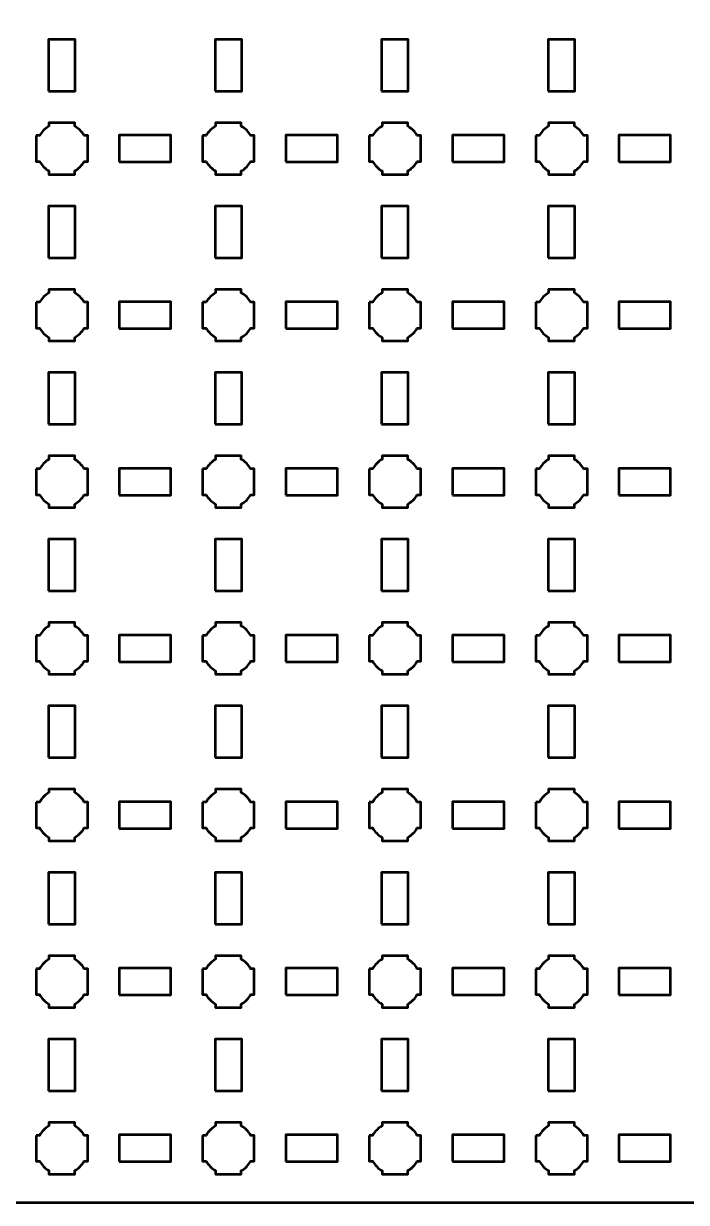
# Model space of a CAD drawing. Header units: centimetres. Extents: x -40.1 to 19.1, y -44.5 to 14.8.
# Drawn here: x -3.96 to 4, y -44.5 to -30.35 of the extents above; entities that cross this region are included whole.
import ezdxf

# ---------------------------------------------------------------- set-up
doc = ezdxf.new("R2010")
doc.units = ezdxf.units.CM
doc.header["$MEASUREMENT"] = 0
doc.layers.add('Layer 1', color=7, linetype='Continuous')

msp = doc.modelspace()

# ---------------------------------------------------------------- linework, layer by layer
at = {"layer": 'Layer 1', "color": 250, "lineweight": 53}
for points in [[(-3.66, -31.16), (-3.34, -31.16), (-3.34, -30.54), (-3.66, -30.54), (-3.66, -31.16)], [(-1.66, -31.16), (-1.34, -31.16), (-1.34, -30.54), (-1.66, -30.54), (-1.66, -31.16)], [(0.34, -31.16), (0.66, -31.16), (0.66, -30.54), (0.34, -30.54), (0.34, -31.16)], [(2.34, -31.16), (2.66, -31.16), (2.66, -30.54), (2.34, -30.54), (2.34, -31.16)], [(-2.81, -32.01), (-2.19, -32.01), (-2.19, -31.69), (-2.81, -31.69), (-2.81, -32.01)], [(-0.81, -32.01), (-0.19, -32.01), (-0.19, -31.69), (-0.81, -31.69), (-0.81, -32.01)], [(1.19, -32.01), (1.81, -32.01), (1.81, -31.69), (1.19, -31.69), (1.19, -32.01)], [(3.19, -32.01), (3.81, -32.01), (3.81, -31.69), (3.19, -31.69), (3.19, -32.01)], [(-3.66, -33.16), (-3.34, -33.16), (-3.34, -32.54), (-3.66, -32.54), (-3.66, -33.16)], [(-1.66, -33.16), (-1.34, -33.16), (-1.34, -32.54), (-1.66, -32.54), (-1.66, -33.16)], [(0.34, -33.16), (0.66, -33.16), (0.66, -32.54), (0.34, -32.54), (0.34, -33.16)], [(2.34, -33.16), (2.66, -33.16), (2.66, -32.54), (2.34, -32.54), (2.34, -33.16)], [(-2.81, -34.01), (-2.19, -34.01), (-2.19, -33.69), (-2.81, -33.69), (-2.81, -34.01)], [(-0.81, -34.01), (-0.19, -34.01), (-0.19, -33.69), (-0.81, -33.69), (-0.81, -34.01)], [(1.19, -34.01), (1.81, -34.01), (1.81, -33.69), (1.19, -33.69), (1.19, -34.01)], [(3.19, -34.01), (3.81, -34.01), (3.81, -33.69), (3.19, -33.69), (3.19, -34.01)], [(-3.66, -35.16), (-3.34, -35.16), (-3.34, -34.54), (-3.66, -34.54), (-3.66, -35.16)], [(-1.66, -35.16), (-1.34, -35.16), (-1.34, -34.54), (-1.66, -34.54), (-1.66, -35.16)], [(0.34, -35.16), (0.66, -35.16), (0.66, -34.54), (0.34, -34.54), (0.34, -35.16)], [(2.34, -35.16), (2.66, -35.16), (2.66, -34.54), (2.34, -34.54), (2.34, -35.16)], [(-2.81, -36.01), (-2.19, -36.01), (-2.19, -35.69), (-2.81, -35.69), (-2.81, -36.01)], [(-0.81, -36.01), (-0.19, -36.01), (-0.19, -35.69), (-0.81, -35.69), (-0.81, -36.01)], [(1.19, -36.01), (1.81, -36.01), (1.81, -35.69), (1.19, -35.69), (1.19, -36.01)], [(3.19, -36.01), (3.81, -36.01), (3.81, -35.69), (3.19, -35.69), (3.19, -36.01)], [(-3.66, -37.16), (-3.34, -37.16), (-3.34, -36.54), (-3.66, -36.54), (-3.66, -37.16)], [(-1.66, -37.16), (-1.34, -37.16), (-1.34, -36.54), (-1.66, -36.54), (-1.66, -37.16)], [(0.34, -37.16), (0.66, -37.16), (0.66, -36.54), (0.34, -36.54), (0.34, -37.16)], [(2.34, -37.16), (2.66, -37.16), (2.66, -36.54), (2.34, -36.54), (2.34, -37.16)], [(-2.81, -38.01), (-2.19, -38.01), (-2.19, -37.69), (-2.81, -37.69), (-2.81, -38.01)], [(-0.81, -38.01), (-0.19, -38.01), (-0.19, -37.69), (-0.81, -37.69), (-0.81, -38.01)], [(1.19, -38.01), (1.81, -38.01), (1.81, -37.69), (1.19, -37.69), (1.19, -38.01)], [(3.19, -38.01), (3.81, -38.01), (3.81, -37.69), (3.19, -37.69), (3.19, -38.01)], [(-3.66, -39.16), (-3.34, -39.16), (-3.34, -38.54), (-3.66, -38.54), (-3.66, -39.16)], [(-1.66, -39.16), (-1.34, -39.16), (-1.34, -38.54), (-1.66, -38.54), (-1.66, -39.16)], [(0.34, -39.16), (0.66, -39.16), (0.66, -38.54), (0.34, -38.54), (0.34, -39.16)], [(2.34, -39.16), (2.66, -39.16), (2.66, -38.54), (2.34, -38.54), (2.34, -39.16)], [(-2.81, -40.01), (-2.19, -40.01), (-2.19, -39.69), (-2.81, -39.69), (-2.81, -40.01)], [(-0.81, -40.01), (-0.19, -40.01), (-0.19, -39.69), (-0.81, -39.69), (-0.81, -40.01)], [(1.19, -40.01), (1.81, -40.01), (1.81, -39.69), (1.19, -39.69), (1.19, -40.01)], [(3.19, -40.01), (3.81, -40.01), (3.81, -39.69), (3.19, -39.69), (3.19, -40.01)], [(-3.66, -41.16), (-3.34, -41.16), (-3.34, -40.54), (-3.66, -40.54), (-3.66, -41.16)], [(-1.66, -41.16), (-1.34, -41.16), (-1.34, -40.54), (-1.66, -40.54), (-1.66, -41.16)], [(0.34, -41.16), (0.66, -41.16), (0.66, -40.54), (0.34, -40.54), (0.34, -41.16)], [(2.34, -41.16), (2.66, -41.16), (2.66, -40.54), (2.34, -40.54), (2.34, -41.16)], [(-2.81, -42.01), (-2.19, -42.01), (-2.19, -41.69), (-2.81, -41.69), (-2.81, -42.01)], [(-0.81, -42.01), (-0.19, -42.01), (-0.19, -41.69), (-0.81, -41.69), (-0.81, -42.01)], [(1.19, -42.01), (1.81, -42.01), (1.81, -41.69), (1.19, -41.69), (1.19, -42.01)], [(3.19, -42.01), (3.81, -42.01), (3.81, -41.69), (3.19, -41.69), (3.19, -42.01)], [(-3.66, -43.16), (-3.34, -43.16), (-3.34, -42.54), (-3.66, -42.54), (-3.66, -43.16)], [(-1.66, -43.16), (-1.34, -43.16), (-1.34, -42.54), (-1.66, -42.54), (-1.66, -43.16)], [(0.34, -43.16), (0.66, -43.16), (0.66, -42.54), (0.34, -42.54), (0.34, -43.16)], [(2.34, -43.16), (2.66, -43.16), (2.66, -42.54), (2.34, -42.54), (2.34, -43.16)], [(-2.81, -44.01), (-2.19, -44.01), (-2.19, -43.69), (-2.81, -43.69), (-2.81, -44.01)], [(-0.81, -44.01), (-0.19, -44.01), (-0.19, -43.69), (-0.81, -43.69), (-0.81, -44.01)], [(1.19, -44.01), (1.81, -44.01), (1.81, -43.69), (1.19, -43.69), (1.19, -44.01)], [(3.19, -44.01), (3.81, -44.01), (3.81, -43.69), (3.19, -43.69), (3.19, -44.01)]]:
    msp.add_lwpolyline(points, close=True, dxfattribs=at)
msp.add_open_spline([(-40.15, -44), (-40.15, -44), (-40.15, 14.3), (-40.15, 14.3), (-40.15, 14.3), (-40.15, 14.57609), (-39.92609, 14.8), (-39.65, 14.8), (-39.65, 14.8), (-39.65, 14.8), (18.65, 14.8), (18.65, 14.8), (18.65, 14.8), (18.92609, 14.8), (19.15, 14.57609), (19.15, 14.3), (19.15, 14.3), (19.15, 14.3), (19.15, -44), (19.15, -44), (19.15, -44), (19.15, -44.27609), (18.92609, -44.5), (18.65, -44.5), (18.65, -44.5), (18.65, -44.5), (-39.65, -44.5), (-39.65, -44.5), (-39.65, -44.5), (-39.92609, -44.5), (-40.15, -44.27609), (-40.15, -44)], degree=3, knots=[0, 0, 0, 0, 0.125, 0.125, 0.125, 0.125, 0.25, 0.25, 0.25, 0.25, 0.375, 0.375, 0.375, 0.375, 0.5, 0.5, 0.5, 0.5, 0.625, 0.625, 0.625, 0.625, 0.75, 0.75, 0.75, 0.75, 0.875, 0.875, 0.875, 0.875, 1, 1, 1, 1], dxfattribs=at)
at = {"layer": 'Layer 1', "lineweight": 53}
for points in [[(-3.81, -31.695), (-3.81, -31.695), (-3.76851, -31.695), (-3.76851, -31.695), (-3.76851, -31.695), (-3.74128, -31.64795), (-3.70205, -31.60872), (-3.655, -31.58149), (-3.655, -31.58149), (-3.655, -31.58149), (-3.655, -31.54), (-3.655, -31.54), (-3.655, -31.54), (-3.655, -31.54), (-3.5, -31.54), (-3.5, -31.54), (-3.5, -31.54), (-3.5, -31.54), (-3.345, -31.54), (-3.345, -31.54), (-3.345, -31.54), (-3.345, -31.54), (-3.345, -31.58149), (-3.345, -31.58149), (-3.345, -31.58149), (-3.29795, -31.60872), (-3.25872, -31.64795), (-3.23149, -31.695), (-3.23149, -31.695), (-3.23149, -31.695), (-3.19, -31.695), (-3.19, -31.695), (-3.19, -31.695), (-3.19, -31.695), (-3.19, -31.85), (-3.19, -31.85), (-3.19, -31.85), (-3.19, -31.85), (-3.19, -32.005), (-3.19, -32.005), (-3.19, -32.005), (-3.19, -32.005), (-3.23149, -32.005), (-3.23149, -32.005), (-3.23149, -32.005), (-3.25872, -32.05205), (-3.29795, -32.09128), (-3.345, -32.11851), (-3.345, -32.11851), (-3.345, -32.11851), (-3.345, -32.16), (-3.345, -32.16), (-3.345, -32.16), (-3.345, -32.16), (-3.5, -32.16), (-3.5, -32.16), (-3.5, -32.16), (-3.5, -32.16), (-3.655, -32.16), (-3.655, -32.16), (-3.655, -32.16), (-3.655, -32.16), (-3.655, -32.11851), (-3.655, -32.11851), (-3.655, -32.11851), (-3.70205, -32.09128), (-3.74128, -32.05205), (-3.76851, -32.005), (-3.76851, -32.005), (-3.76851, -32.005), (-3.81, -32.005), (-3.81, -32.005), (-3.81, -32.005), (-3.81, -32.005), (-3.81, -31.85), (-3.81, -31.85), (-3.81, -31.85), (-3.81, -31.85), (-3.81, -31.695), (-3.81, -31.695)], [(-1.81, -31.695), (-1.81, -31.695), (-1.76851, -31.695), (-1.76851, -31.695), (-1.76851, -31.695), (-1.74128, -31.64795), (-1.70205, -31.60872), (-1.655, -31.58149), (-1.655, -31.58149), (-1.655, -31.58149), (-1.655, -31.54), (-1.655, -31.54), (-1.655, -31.54), (-1.655, -31.54), (-1.5, -31.54), (-1.5, -31.54), (-1.5, -31.54), (-1.5, -31.54), (-1.345, -31.54), (-1.345, -31.54), (-1.345, -31.54), (-1.345, -31.54), (-1.345, -31.58149), (-1.345, -31.58149), (-1.345, -31.58149), (-1.29795, -31.60872), (-1.25872, -31.64795), (-1.23149, -31.695), (-1.23149, -31.695), (-1.23149, -31.695), (-1.19, -31.695), (-1.19, -31.695), (-1.19, -31.695), (-1.19, -31.695), (-1.19, -31.85), (-1.19, -31.85), (-1.19, -31.85), (-1.19, -31.85), (-1.19, -32.005), (-1.19, -32.005), (-1.19, -32.005), (-1.19, -32.005), (-1.23149, -32.005), (-1.23149, -32.005), (-1.23149, -32.005), (-1.25872, -32.05205), (-1.29795, -32.09128), (-1.345, -32.11851), (-1.345, -32.11851), (-1.345, -32.11851), (-1.345, -32.16), (-1.345, -32.16), (-1.345, -32.16), (-1.345, -32.16), (-1.5, -32.16), (-1.5, -32.16), (-1.5, -32.16), (-1.5, -32.16), (-1.655, -32.16), (-1.655, -32.16), (-1.655, -32.16), (-1.655, -32.16), (-1.655, -32.11851), (-1.655, -32.11851), (-1.655, -32.11851), (-1.70205, -32.09128), (-1.74128, -32.05205), (-1.76851, -32.005), (-1.76851, -32.005), (-1.76851, -32.005), (-1.81, -32.005), (-1.81, -32.005), (-1.81, -32.005), (-1.81, -32.005), (-1.81, -31.85), (-1.81, -31.85), (-1.81, -31.85), (-1.81, -31.85), (-1.81, -31.695), (-1.81, -31.695)], [(0.19, -31.695), (0.19, -31.695), (0.23149, -31.695), (0.23149, -31.695), (0.23149, -31.695), (0.25872, -31.64795), (0.29795, -31.60872), (0.345, -31.58149), (0.345, -31.58149), (0.345, -31.58149), (0.345, -31.54), (0.345, -31.54), (0.345, -31.54), (0.345, -31.54), (0.5, -31.54), (0.5, -31.54), (0.5, -31.54), (0.5, -31.54), (0.655, -31.54), (0.655, -31.54), (0.655, -31.54), (0.655, -31.54), (0.655, -31.58149), (0.655, -31.58149), (0.655, -31.58149), (0.70205, -31.60872), (0.74128, -31.64795), (0.76851, -31.695), (0.76851, -31.695), (0.76851, -31.695), (0.81, -31.695), (0.81, -31.695), (0.81, -31.695), (0.81, -31.695), (0.81, -31.85), (0.81, -31.85), (0.81, -31.85), (0.81, -31.85), (0.81, -32.005), (0.81, -32.005), (0.81, -32.005), (0.81, -32.005), (0.76851, -32.005), (0.76851, -32.005), (0.76851, -32.005), (0.74128, -32.05205), (0.70205, -32.09128), (0.655, -32.11851), (0.655, -32.11851), (0.655, -32.11851), (0.655, -32.16), (0.655, -32.16), (0.655, -32.16), (0.655, -32.16), (0.5, -32.16), (0.5, -32.16), (0.5, -32.16), (0.5, -32.16), (0.345, -32.16), (0.345, -32.16), (0.345, -32.16), (0.345, -32.16), (0.345, -32.11851), (0.345, -32.11851), (0.345, -32.11851), (0.29795, -32.09128), (0.25872, -32.05205), (0.23149, -32.005), (0.23149, -32.005), (0.23149, -32.005), (0.19, -32.005), (0.19, -32.005), (0.19, -32.005), (0.19, -32.005), (0.19, -31.85), (0.19, -31.85), (0.19, -31.85), (0.19, -31.85), (0.19, -31.695), (0.19, -31.695)], [(2.19, -31.695), (2.19, -31.695), (2.23149, -31.695), (2.23149, -31.695), (2.23149, -31.695), (2.25872, -31.64795), (2.29795, -31.60872), (2.345, -31.58149), (2.345, -31.58149), (2.345, -31.58149), (2.345, -31.54), (2.345, -31.54), (2.345, -31.54), (2.345, -31.54), (2.5, -31.54), (2.5, -31.54), (2.5, -31.54), (2.5, -31.54), (2.655, -31.54), (2.655, -31.54), (2.655, -31.54), (2.655, -31.54), (2.655, -31.58149), (2.655, -31.58149), (2.655, -31.58149), (2.70205, -31.60872), (2.74128, -31.64795), (2.76851, -31.695), (2.76851, -31.695), (2.76851, -31.695), (2.81, -31.695), (2.81, -31.695), (2.81, -31.695), (2.81, -31.695), (2.81, -31.85), (2.81, -31.85), (2.81, -31.85), (2.81, -31.85), (2.81, -32.005), (2.81, -32.005), (2.81, -32.005), (2.81, -32.005), (2.76851, -32.005), (2.76851, -32.005), (2.76851, -32.005), (2.74128, -32.05205), (2.70205, -32.09128), (2.655, -32.11851), (2.655, -32.11851), (2.655, -32.11851), (2.655, -32.16), (2.655, -32.16), (2.655, -32.16), (2.655, -32.16), (2.5, -32.16), (2.5, -32.16), (2.5, -32.16), (2.5, -32.16), (2.345, -32.16), (2.345, -32.16), (2.345, -32.16), (2.345, -32.16), (2.345, -32.11851), (2.345, -32.11851), (2.345, -32.11851), (2.29795, -32.09128), (2.25872, -32.05205), (2.23149, -32.005), (2.23149, -32.005), (2.23149, -32.005), (2.19, -32.005), (2.19, -32.005), (2.19, -32.005), (2.19, -32.005), (2.19, -31.85), (2.19, -31.85), (2.19, -31.85), (2.19, -31.85), (2.19, -31.695), (2.19, -31.695)], [(-3.81, -33.695), (-3.81, -33.695), (-3.76851, -33.695), (-3.76851, -33.695), (-3.76851, -33.695), (-3.74128, -33.64795), (-3.70205, -33.60872), (-3.655, -33.58149), (-3.655, -33.58149), (-3.655, -33.58149), (-3.655, -33.54), (-3.655, -33.54), (-3.655, -33.54), (-3.655, -33.54), (-3.5, -33.54), (-3.5, -33.54), (-3.5, -33.54), (-3.5, -33.54), (-3.345, -33.54), (-3.345, -33.54), (-3.345, -33.54), (-3.345, -33.54), (-3.345, -33.58149), (-3.345, -33.58149), (-3.345, -33.58149), (-3.29795, -33.60872), (-3.25872, -33.64795), (-3.23149, -33.695), (-3.23149, -33.695), (-3.23149, -33.695), (-3.19, -33.695), (-3.19, -33.695), (-3.19, -33.695), (-3.19, -33.695), (-3.19, -33.85), (-3.19, -33.85), (-3.19, -33.85), (-3.19, -33.85), (-3.19, -34.005), (-3.19, -34.005), (-3.19, -34.005), (-3.19, -34.005), (-3.23149, -34.005), (-3.23149, -34.005), (-3.23149, -34.005), (-3.25872, -34.05205), (-3.29795, -34.09128), (-3.345, -34.11851), (-3.345, -34.11851), (-3.345, -34.11851), (-3.345, -34.16), (-3.345, -34.16), (-3.345, -34.16), (-3.345, -34.16), (-3.5, -34.16), (-3.5, -34.16), (-3.5, -34.16), (-3.5, -34.16), (-3.655, -34.16), (-3.655, -34.16), (-3.655, -34.16), (-3.655, -34.16), (-3.655, -34.11851), (-3.655, -34.11851), (-3.655, -34.11851), (-3.70205, -34.09128), (-3.74128, -34.05205), (-3.76851, -34.005), (-3.76851, -34.005), (-3.76851, -34.005), (-3.81, -34.005), (-3.81, -34.005), (-3.81, -34.005), (-3.81, -34.005), (-3.81, -33.85), (-3.81, -33.85), (-3.81, -33.85), (-3.81, -33.85), (-3.81, -33.695), (-3.81, -33.695)], [(-1.81, -33.695), (-1.81, -33.695), (-1.76851, -33.695), (-1.76851, -33.695), (-1.76851, -33.695), (-1.74128, -33.64795), (-1.70205, -33.60872), (-1.655, -33.58149), (-1.655, -33.58149), (-1.655, -33.58149), (-1.655, -33.54), (-1.655, -33.54), (-1.655, -33.54), (-1.655, -33.54), (-1.5, -33.54), (-1.5, -33.54), (-1.5, -33.54), (-1.5, -33.54), (-1.345, -33.54), (-1.345, -33.54), (-1.345, -33.54), (-1.345, -33.54), (-1.345, -33.58149), (-1.345, -33.58149), (-1.345, -33.58149), (-1.29795, -33.60872), (-1.25872, -33.64795), (-1.23149, -33.695), (-1.23149, -33.695), (-1.23149, -33.695), (-1.19, -33.695), (-1.19, -33.695), (-1.19, -33.695), (-1.19, -33.695), (-1.19, -33.85), (-1.19, -33.85), (-1.19, -33.85), (-1.19, -33.85), (-1.19, -34.005), (-1.19, -34.005), (-1.19, -34.005), (-1.19, -34.005), (-1.23149, -34.005), (-1.23149, -34.005), (-1.23149, -34.005), (-1.25872, -34.05205), (-1.29795, -34.09128), (-1.345, -34.11851), (-1.345, -34.11851), (-1.345, -34.11851), (-1.345, -34.16), (-1.345, -34.16), (-1.345, -34.16), (-1.345, -34.16), (-1.5, -34.16), (-1.5, -34.16), (-1.5, -34.16), (-1.5, -34.16), (-1.655, -34.16), (-1.655, -34.16), (-1.655, -34.16), (-1.655, -34.16), (-1.655, -34.11851), (-1.655, -34.11851), (-1.655, -34.11851), (-1.70205, -34.09128), (-1.74128, -34.05205), (-1.76851, -34.005), (-1.76851, -34.005), (-1.76851, -34.005), (-1.81, -34.005), (-1.81, -34.005), (-1.81, -34.005), (-1.81, -34.005), (-1.81, -33.85), (-1.81, -33.85), (-1.81, -33.85), (-1.81, -33.85), (-1.81, -33.695), (-1.81, -33.695)], [(0.19, -33.695), (0.19, -33.695), (0.23149, -33.695), (0.23149, -33.695), (0.23149, -33.695), (0.25872, -33.64795), (0.29795, -33.60872), (0.345, -33.58149), (0.345, -33.58149), (0.345, -33.58149), (0.345, -33.54), (0.345, -33.54), (0.345, -33.54), (0.345, -33.54), (0.5, -33.54), (0.5, -33.54), (0.5, -33.54), (0.5, -33.54), (0.655, -33.54), (0.655, -33.54), (0.655, -33.54), (0.655, -33.54), (0.655, -33.58149), (0.655, -33.58149), (0.655, -33.58149), (0.70205, -33.60872), (0.74128, -33.64795), (0.76851, -33.695), (0.76851, -33.695), (0.76851, -33.695), (0.81, -33.695), (0.81, -33.695), (0.81, -33.695), (0.81, -33.695), (0.81, -33.85), (0.81, -33.85), (0.81, -33.85), (0.81, -33.85), (0.81, -34.005), (0.81, -34.005), (0.81, -34.005), (0.81, -34.005), (0.76851, -34.005), (0.76851, -34.005), (0.76851, -34.005), (0.74128, -34.05205), (0.70205, -34.09128), (0.655, -34.11851), (0.655, -34.11851), (0.655, -34.11851), (0.655, -34.16), (0.655, -34.16), (0.655, -34.16), (0.655, -34.16), (0.5, -34.16), (0.5, -34.16), (0.5, -34.16), (0.5, -34.16), (0.345, -34.16), (0.345, -34.16), (0.345, -34.16), (0.345, -34.16), (0.345, -34.11851), (0.345, -34.11851), (0.345, -34.11851), (0.29795, -34.09128), (0.25872, -34.05205), (0.23149, -34.005), (0.23149, -34.005), (0.23149, -34.005), (0.19, -34.005), (0.19, -34.005), (0.19, -34.005), (0.19, -34.005), (0.19, -33.85), (0.19, -33.85), (0.19, -33.85), (0.19, -33.85), (0.19, -33.695), (0.19, -33.695)], [(2.19, -33.695), (2.19, -33.695), (2.23149, -33.695), (2.23149, -33.695), (2.23149, -33.695), (2.25872, -33.64795), (2.29795, -33.60872), (2.345, -33.58149), (2.345, -33.58149), (2.345, -33.58149), (2.345, -33.54), (2.345, -33.54), (2.345, -33.54), (2.345, -33.54), (2.5, -33.54), (2.5, -33.54), (2.5, -33.54), (2.5, -33.54), (2.655, -33.54), (2.655, -33.54), (2.655, -33.54), (2.655, -33.54), (2.655, -33.58149), (2.655, -33.58149), (2.655, -33.58149), (2.70205, -33.60872), (2.74128, -33.64795), (2.76851, -33.695), (2.76851, -33.695), (2.76851, -33.695), (2.81, -33.695), (2.81, -33.695), (2.81, -33.695), (2.81, -33.695), (2.81, -33.85), (2.81, -33.85), (2.81, -33.85), (2.81, -33.85), (2.81, -34.005), (2.81, -34.005), (2.81, -34.005), (2.81, -34.005), (2.76851, -34.005), (2.76851, -34.005), (2.76851, -34.005), (2.74128, -34.05205), (2.70205, -34.09128), (2.655, -34.11851), (2.655, -34.11851), (2.655, -34.11851), (2.655, -34.16), (2.655, -34.16), (2.655, -34.16), (2.655, -34.16), (2.5, -34.16), (2.5, -34.16), (2.5, -34.16), (2.5, -34.16), (2.345, -34.16), (2.345, -34.16), (2.345, -34.16), (2.345, -34.16), (2.345, -34.11851), (2.345, -34.11851), (2.345, -34.11851), (2.29795, -34.09128), (2.25872, -34.05205), (2.23149, -34.005), (2.23149, -34.005), (2.23149, -34.005), (2.19, -34.005), (2.19, -34.005), (2.19, -34.005), (2.19, -34.005), (2.19, -33.85), (2.19, -33.85), (2.19, -33.85), (2.19, -33.85), (2.19, -33.695), (2.19, -33.695)], [(-3.81, -35.695), (-3.81, -35.695), (-3.76851, -35.695), (-3.76851, -35.695), (-3.76851, -35.695), (-3.74128, -35.64795), (-3.70205, -35.60872), (-3.655, -35.58149), (-3.655, -35.58149), (-3.655, -35.58149), (-3.655, -35.54), (-3.655, -35.54), (-3.655, -35.54), (-3.655, -35.54), (-3.5, -35.54), (-3.5, -35.54), (-3.5, -35.54), (-3.5, -35.54), (-3.345, -35.54), (-3.345, -35.54), (-3.345, -35.54), (-3.345, -35.54), (-3.345, -35.58149), (-3.345, -35.58149), (-3.345, -35.58149), (-3.29795, -35.60872), (-3.25872, -35.64795), (-3.23149, -35.695), (-3.23149, -35.695), (-3.23149, -35.695), (-3.19, -35.695), (-3.19, -35.695), (-3.19, -35.695), (-3.19, -35.695), (-3.19, -35.85), (-3.19, -35.85), (-3.19, -35.85), (-3.19, -35.85), (-3.19, -36.005), (-3.19, -36.005), (-3.19, -36.005), (-3.19, -36.005), (-3.23149, -36.005), (-3.23149, -36.005), (-3.23149, -36.005), (-3.25872, -36.05205), (-3.29795, -36.09128), (-3.345, -36.11851), (-3.345, -36.11851), (-3.345, -36.11851), (-3.345, -36.16), (-3.345, -36.16), (-3.345, -36.16), (-3.345, -36.16), (-3.5, -36.16), (-3.5, -36.16), (-3.5, -36.16), (-3.5, -36.16), (-3.655, -36.16), (-3.655, -36.16), (-3.655, -36.16), (-3.655, -36.16), (-3.655, -36.11851), (-3.655, -36.11851), (-3.655, -36.11851), (-3.70205, -36.09128), (-3.74128, -36.05205), (-3.76851, -36.005), (-3.76851, -36.005), (-3.76851, -36.005), (-3.81, -36.005), (-3.81, -36.005), (-3.81, -36.005), (-3.81, -36.005), (-3.81, -35.85), (-3.81, -35.85), (-3.81, -35.85), (-3.81, -35.85), (-3.81, -35.695), (-3.81, -35.695)], [(-1.81, -35.695), (-1.81, -35.695), (-1.76851, -35.695), (-1.76851, -35.695), (-1.76851, -35.695), (-1.74128, -35.64795), (-1.70205, -35.60872), (-1.655, -35.58149), (-1.655, -35.58149), (-1.655, -35.58149), (-1.655, -35.54), (-1.655, -35.54), (-1.655, -35.54), (-1.655, -35.54), (-1.5, -35.54), (-1.5, -35.54), (-1.5, -35.54), (-1.5, -35.54), (-1.345, -35.54), (-1.345, -35.54), (-1.345, -35.54), (-1.345, -35.54), (-1.345, -35.58149), (-1.345, -35.58149), (-1.345, -35.58149), (-1.29795, -35.60872), (-1.25872, -35.64795), (-1.23149, -35.695), (-1.23149, -35.695), (-1.23149, -35.695), (-1.19, -35.695), (-1.19, -35.695), (-1.19, -35.695), (-1.19, -35.695), (-1.19, -35.85), (-1.19, -35.85), (-1.19, -35.85), (-1.19, -35.85), (-1.19, -36.005), (-1.19, -36.005), (-1.19, -36.005), (-1.19, -36.005), (-1.23149, -36.005), (-1.23149, -36.005), (-1.23149, -36.005), (-1.25872, -36.05205), (-1.29795, -36.09128), (-1.345, -36.11851), (-1.345, -36.11851), (-1.345, -36.11851), (-1.345, -36.16), (-1.345, -36.16), (-1.345, -36.16), (-1.345, -36.16), (-1.5, -36.16), (-1.5, -36.16), (-1.5, -36.16), (-1.5, -36.16), (-1.655, -36.16), (-1.655, -36.16), (-1.655, -36.16), (-1.655, -36.16), (-1.655, -36.11851), (-1.655, -36.11851), (-1.655, -36.11851), (-1.70205, -36.09128), (-1.74128, -36.05205), (-1.76851, -36.005), (-1.76851, -36.005), (-1.76851, -36.005), (-1.81, -36.005), (-1.81, -36.005), (-1.81, -36.005), (-1.81, -36.005), (-1.81, -35.85), (-1.81, -35.85), (-1.81, -35.85), (-1.81, -35.85), (-1.81, -35.695), (-1.81, -35.695)], [(0.19, -35.695), (0.19, -35.695), (0.23149, -35.695), (0.23149, -35.695), (0.23149, -35.695), (0.25872, -35.64795), (0.29795, -35.60872), (0.345, -35.58149), (0.345, -35.58149), (0.345, -35.58149), (0.345, -35.54), (0.345, -35.54), (0.345, -35.54), (0.345, -35.54), (0.5, -35.54), (0.5, -35.54), (0.5, -35.54), (0.5, -35.54), (0.655, -35.54), (0.655, -35.54), (0.655, -35.54), (0.655, -35.54), (0.655, -35.58149), (0.655, -35.58149), (0.655, -35.58149), (0.70205, -35.60872), (0.74128, -35.64795), (0.76851, -35.695), (0.76851, -35.695), (0.76851, -35.695), (0.81, -35.695), (0.81, -35.695), (0.81, -35.695), (0.81, -35.695), (0.81, -35.85), (0.81, -35.85), (0.81, -35.85), (0.81, -35.85), (0.81, -36.005), (0.81, -36.005), (0.81, -36.005), (0.81, -36.005), (0.76851, -36.005), (0.76851, -36.005), (0.76851, -36.005), (0.74128, -36.05205), (0.70205, -36.09128), (0.655, -36.11851), (0.655, -36.11851), (0.655, -36.11851), (0.655, -36.16), (0.655, -36.16), (0.655, -36.16), (0.655, -36.16), (0.5, -36.16), (0.5, -36.16), (0.5, -36.16), (0.5, -36.16), (0.345, -36.16), (0.345, -36.16), (0.345, -36.16), (0.345, -36.16), (0.345, -36.11851), (0.345, -36.11851), (0.345, -36.11851), (0.29795, -36.09128), (0.25872, -36.05205), (0.23149, -36.005), (0.23149, -36.005), (0.23149, -36.005), (0.19, -36.005), (0.19, -36.005), (0.19, -36.005), (0.19, -36.005), (0.19, -35.85), (0.19, -35.85), (0.19, -35.85), (0.19, -35.85), (0.19, -35.695), (0.19, -35.695)], [(2.19, -35.695), (2.19, -35.695), (2.23149, -35.695), (2.23149, -35.695), (2.23149, -35.695), (2.25872, -35.64795), (2.29795, -35.60872), (2.345, -35.58149), (2.345, -35.58149), (2.345, -35.58149), (2.345, -35.54), (2.345, -35.54), (2.345, -35.54), (2.345, -35.54), (2.5, -35.54), (2.5, -35.54), (2.5, -35.54), (2.5, -35.54), (2.655, -35.54), (2.655, -35.54), (2.655, -35.54), (2.655, -35.54), (2.655, -35.58149), (2.655, -35.58149), (2.655, -35.58149), (2.70205, -35.60872), (2.74128, -35.64795), (2.76851, -35.695), (2.76851, -35.695), (2.76851, -35.695), (2.81, -35.695), (2.81, -35.695), (2.81, -35.695), (2.81, -35.695), (2.81, -35.85), (2.81, -35.85), (2.81, -35.85), (2.81, -35.85), (2.81, -36.005), (2.81, -36.005), (2.81, -36.005), (2.81, -36.005), (2.76851, -36.005), (2.76851, -36.005), (2.76851, -36.005), (2.74128, -36.05205), (2.70205, -36.09128), (2.655, -36.11851), (2.655, -36.11851), (2.655, -36.11851), (2.655, -36.16), (2.655, -36.16), (2.655, -36.16), (2.655, -36.16), (2.5, -36.16), (2.5, -36.16), (2.5, -36.16), (2.5, -36.16), (2.345, -36.16), (2.345, -36.16), (2.345, -36.16), (2.345, -36.16), (2.345, -36.11851), (2.345, -36.11851), (2.345, -36.11851), (2.29795, -36.09128), (2.25872, -36.05205), (2.23149, -36.005), (2.23149, -36.005), (2.23149, -36.005), (2.19, -36.005), (2.19, -36.005), (2.19, -36.005), (2.19, -36.005), (2.19, -35.85), (2.19, -35.85), (2.19, -35.85), (2.19, -35.85), (2.19, -35.695), (2.19, -35.695)], [(-3.81, -37.695), (-3.81, -37.695), (-3.76851, -37.695), (-3.76851, -37.695), (-3.76851, -37.695), (-3.74128, -37.64795), (-3.70205, -37.60872), (-3.655, -37.58149), (-3.655, -37.58149), (-3.655, -37.58149), (-3.655, -37.54), (-3.655, -37.54), (-3.655, -37.54), (-3.655, -37.54), (-3.5, -37.54), (-3.5, -37.54), (-3.5, -37.54), (-3.5, -37.54), (-3.345, -37.54), (-3.345, -37.54), (-3.345, -37.54), (-3.345, -37.54), (-3.345, -37.58149), (-3.345, -37.58149), (-3.345, -37.58149), (-3.29795, -37.60872), (-3.25872, -37.64795), (-3.23149, -37.695), (-3.23149, -37.695), (-3.23149, -37.695), (-3.19, -37.695), (-3.19, -37.695), (-3.19, -37.695), (-3.19, -37.695), (-3.19, -37.85), (-3.19, -37.85), (-3.19, -37.85), (-3.19, -37.85), (-3.19, -38.005), (-3.19, -38.005), (-3.19, -38.005), (-3.19, -38.005), (-3.23149, -38.005), (-3.23149, -38.005), (-3.23149, -38.005), (-3.25872, -38.05205), (-3.29795, -38.09128), (-3.345, -38.11851), (-3.345, -38.11851), (-3.345, -38.11851), (-3.345, -38.16), (-3.345, -38.16), (-3.345, -38.16), (-3.345, -38.16), (-3.5, -38.16), (-3.5, -38.16), (-3.5, -38.16), (-3.5, -38.16), (-3.655, -38.16), (-3.655, -38.16), (-3.655, -38.16), (-3.655, -38.16), (-3.655, -38.11851), (-3.655, -38.11851), (-3.655, -38.11851), (-3.70205, -38.09128), (-3.74128, -38.05205), (-3.76851, -38.005), (-3.76851, -38.005), (-3.76851, -38.005), (-3.81, -38.005), (-3.81, -38.005), (-3.81, -38.005), (-3.81, -38.005), (-3.81, -37.85), (-3.81, -37.85), (-3.81, -37.85), (-3.81, -37.85), (-3.81, -37.695), (-3.81, -37.695)], [(-1.81, -37.695), (-1.81, -37.695), (-1.76851, -37.695), (-1.76851, -37.695), (-1.76851, -37.695), (-1.74128, -37.64795), (-1.70205, -37.60872), (-1.655, -37.58149), (-1.655, -37.58149), (-1.655, -37.58149), (-1.655, -37.54), (-1.655, -37.54), (-1.655, -37.54), (-1.655, -37.54), (-1.5, -37.54), (-1.5, -37.54), (-1.5, -37.54), (-1.5, -37.54), (-1.345, -37.54), (-1.345, -37.54), (-1.345, -37.54), (-1.345, -37.54), (-1.345, -37.58149), (-1.345, -37.58149), (-1.345, -37.58149), (-1.29795, -37.60872), (-1.25872, -37.64795), (-1.23149, -37.695), (-1.23149, -37.695), (-1.23149, -37.695), (-1.19, -37.695), (-1.19, -37.695), (-1.19, -37.695), (-1.19, -37.695), (-1.19, -37.85), (-1.19, -37.85), (-1.19, -37.85), (-1.19, -37.85), (-1.19, -38.005), (-1.19, -38.005), (-1.19, -38.005), (-1.19, -38.005), (-1.23149, -38.005), (-1.23149, -38.005), (-1.23149, -38.005), (-1.25872, -38.05205), (-1.29795, -38.09128), (-1.345, -38.11851), (-1.345, -38.11851), (-1.345, -38.11851), (-1.345, -38.16), (-1.345, -38.16), (-1.345, -38.16), (-1.345, -38.16), (-1.5, -38.16), (-1.5, -38.16), (-1.5, -38.16), (-1.5, -38.16), (-1.655, -38.16), (-1.655, -38.16), (-1.655, -38.16), (-1.655, -38.16), (-1.655, -38.11851), (-1.655, -38.11851), (-1.655, -38.11851), (-1.70205, -38.09128), (-1.74128, -38.05205), (-1.76851, -38.005), (-1.76851, -38.005), (-1.76851, -38.005), (-1.81, -38.005), (-1.81, -38.005), (-1.81, -38.005), (-1.81, -38.005), (-1.81, -37.85), (-1.81, -37.85), (-1.81, -37.85), (-1.81, -37.85), (-1.81, -37.695), (-1.81, -37.695)], [(0.19, -37.695), (0.19, -37.695), (0.23149, -37.695), (0.23149, -37.695), (0.23149, -37.695), (0.25872, -37.64795), (0.29795, -37.60872), (0.345, -37.58149), (0.345, -37.58149), (0.345, -37.58149), (0.345, -37.54), (0.345, -37.54), (0.345, -37.54), (0.345, -37.54), (0.5, -37.54), (0.5, -37.54), (0.5, -37.54), (0.5, -37.54), (0.655, -37.54), (0.655, -37.54), (0.655, -37.54), (0.655, -37.54), (0.655, -37.58149), (0.655, -37.58149), (0.655, -37.58149), (0.70205, -37.60872), (0.74128, -37.64795), (0.76851, -37.695), (0.76851, -37.695), (0.76851, -37.695), (0.81, -37.695), (0.81, -37.695), (0.81, -37.695), (0.81, -37.695), (0.81, -37.85), (0.81, -37.85), (0.81, -37.85), (0.81, -37.85), (0.81, -38.005), (0.81, -38.005), (0.81, -38.005), (0.81, -38.005), (0.76851, -38.005), (0.76851, -38.005), (0.76851, -38.005), (0.74128, -38.05205), (0.70205, -38.09128), (0.655, -38.11851), (0.655, -38.11851), (0.655, -38.11851), (0.655, -38.16), (0.655, -38.16), (0.655, -38.16), (0.655, -38.16), (0.5, -38.16), (0.5, -38.16), (0.5, -38.16), (0.5, -38.16), (0.345, -38.16), (0.345, -38.16), (0.345, -38.16), (0.345, -38.16), (0.345, -38.11851), (0.345, -38.11851), (0.345, -38.11851), (0.29795, -38.09128), (0.25872, -38.05205), (0.23149, -38.005), (0.23149, -38.005), (0.23149, -38.005), (0.19, -38.005), (0.19, -38.005), (0.19, -38.005), (0.19, -38.005), (0.19, -37.85), (0.19, -37.85), (0.19, -37.85), (0.19, -37.85), (0.19, -37.695), (0.19, -37.695)], [(2.19, -37.695), (2.19, -37.695), (2.23149, -37.695), (2.23149, -37.695), (2.23149, -37.695), (2.25872, -37.64795), (2.29795, -37.60872), (2.345, -37.58149), (2.345, -37.58149), (2.345, -37.58149), (2.345, -37.54), (2.345, -37.54), (2.345, -37.54), (2.345, -37.54), (2.5, -37.54), (2.5, -37.54), (2.5, -37.54), (2.5, -37.54), (2.655, -37.54), (2.655, -37.54), (2.655, -37.54), (2.655, -37.54), (2.655, -37.58149), (2.655, -37.58149), (2.655, -37.58149), (2.70205, -37.60872), (2.74128, -37.64795), (2.76851, -37.695), (2.76851, -37.695), (2.76851, -37.695), (2.81, -37.695), (2.81, -37.695), (2.81, -37.695), (2.81, -37.695), (2.81, -37.85), (2.81, -37.85), (2.81, -37.85), (2.81, -37.85), (2.81, -38.005), (2.81, -38.005), (2.81, -38.005), (2.81, -38.005), (2.76851, -38.005), (2.76851, -38.005), (2.76851, -38.005), (2.74128, -38.05205), (2.70205, -38.09128), (2.655, -38.11851), (2.655, -38.11851), (2.655, -38.11851), (2.655, -38.16), (2.655, -38.16), (2.655, -38.16), (2.655, -38.16), (2.5, -38.16), (2.5, -38.16), (2.5, -38.16), (2.5, -38.16), (2.345, -38.16), (2.345, -38.16), (2.345, -38.16), (2.345, -38.16), (2.345, -38.11851), (2.345, -38.11851), (2.345, -38.11851), (2.29795, -38.09128), (2.25872, -38.05205), (2.23149, -38.005), (2.23149, -38.005), (2.23149, -38.005), (2.19, -38.005), (2.19, -38.005), (2.19, -38.005), (2.19, -38.005), (2.19, -37.85), (2.19, -37.85), (2.19, -37.85), (2.19, -37.85), (2.19, -37.695), (2.19, -37.695)], [(-3.81, -39.695), (-3.81, -39.695), (-3.76851, -39.695), (-3.76851, -39.695), (-3.76851, -39.695), (-3.74128, -39.64795), (-3.70205, -39.60872), (-3.655, -39.58149), (-3.655, -39.58149), (-3.655, -39.58149), (-3.655, -39.54), (-3.655, -39.54), (-3.655, -39.54), (-3.655, -39.54), (-3.5, -39.54), (-3.5, -39.54), (-3.5, -39.54), (-3.5, -39.54), (-3.345, -39.54), (-3.345, -39.54), (-3.345, -39.54), (-3.345, -39.54), (-3.345, -39.58149), (-3.345, -39.58149), (-3.345, -39.58149), (-3.29795, -39.60872), (-3.25872, -39.64795), (-3.23149, -39.695), (-3.23149, -39.695), (-3.23149, -39.695), (-3.19, -39.695), (-3.19, -39.695), (-3.19, -39.695), (-3.19, -39.695), (-3.19, -39.85), (-3.19, -39.85), (-3.19, -39.85), (-3.19, -39.85), (-3.19, -40.005), (-3.19, -40.005), (-3.19, -40.005), (-3.19, -40.005), (-3.23149, -40.005), (-3.23149, -40.005), (-3.23149, -40.005), (-3.25872, -40.05205), (-3.29795, -40.09128), (-3.345, -40.11851), (-3.345, -40.11851), (-3.345, -40.11851), (-3.345, -40.16), (-3.345, -40.16), (-3.345, -40.16), (-3.345, -40.16), (-3.5, -40.16), (-3.5, -40.16), (-3.5, -40.16), (-3.5, -40.16), (-3.655, -40.16), (-3.655, -40.16), (-3.655, -40.16), (-3.655, -40.16), (-3.655, -40.11851), (-3.655, -40.11851), (-3.655, -40.11851), (-3.70205, -40.09128), (-3.74128, -40.05205), (-3.76851, -40.005), (-3.76851, -40.005), (-3.76851, -40.005), (-3.81, -40.005), (-3.81, -40.005), (-3.81, -40.005), (-3.81, -40.005), (-3.81, -39.85), (-3.81, -39.85), (-3.81, -39.85), (-3.81, -39.85), (-3.81, -39.695), (-3.81, -39.695)], [(-1.81, -39.695), (-1.81, -39.695), (-1.76851, -39.695), (-1.76851, -39.695), (-1.76851, -39.695), (-1.74128, -39.64795), (-1.70205, -39.60872), (-1.655, -39.58149), (-1.655, -39.58149), (-1.655, -39.58149), (-1.655, -39.54), (-1.655, -39.54), (-1.655, -39.54), (-1.655, -39.54), (-1.5, -39.54), (-1.5, -39.54), (-1.5, -39.54), (-1.5, -39.54), (-1.345, -39.54), (-1.345, -39.54), (-1.345, -39.54), (-1.345, -39.54), (-1.345, -39.58149), (-1.345, -39.58149), (-1.345, -39.58149), (-1.29795, -39.60872), (-1.25872, -39.64795), (-1.23149, -39.695), (-1.23149, -39.695), (-1.23149, -39.695), (-1.19, -39.695), (-1.19, -39.695), (-1.19, -39.695), (-1.19, -39.695), (-1.19, -39.85), (-1.19, -39.85), (-1.19, -39.85), (-1.19, -39.85), (-1.19, -40.005), (-1.19, -40.005), (-1.19, -40.005), (-1.19, -40.005), (-1.23149, -40.005), (-1.23149, -40.005), (-1.23149, -40.005), (-1.25872, -40.05205), (-1.29795, -40.09128), (-1.345, -40.11851), (-1.345, -40.11851), (-1.345, -40.11851), (-1.345, -40.16), (-1.345, -40.16), (-1.345, -40.16), (-1.345, -40.16), (-1.5, -40.16), (-1.5, -40.16), (-1.5, -40.16), (-1.5, -40.16), (-1.655, -40.16), (-1.655, -40.16), (-1.655, -40.16), (-1.655, -40.16), (-1.655, -40.11851), (-1.655, -40.11851), (-1.655, -40.11851), (-1.70205, -40.09128), (-1.74128, -40.05205), (-1.76851, -40.005), (-1.76851, -40.005), (-1.76851, -40.005), (-1.81, -40.005), (-1.81, -40.005), (-1.81, -40.005), (-1.81, -40.005), (-1.81, -39.85), (-1.81, -39.85), (-1.81, -39.85), (-1.81, -39.85), (-1.81, -39.695), (-1.81, -39.695)], [(0.19, -39.695), (0.19, -39.695), (0.23149, -39.695), (0.23149, -39.695), (0.23149, -39.695), (0.25872, -39.64795), (0.29795, -39.60872), (0.345, -39.58149), (0.345, -39.58149), (0.345, -39.58149), (0.345, -39.54), (0.345, -39.54), (0.345, -39.54), (0.345, -39.54), (0.5, -39.54), (0.5, -39.54), (0.5, -39.54), (0.5, -39.54), (0.655, -39.54), (0.655, -39.54), (0.655, -39.54), (0.655, -39.54), (0.655, -39.58149), (0.655, -39.58149), (0.655, -39.58149), (0.70205, -39.60872), (0.74128, -39.64795), (0.76851, -39.695), (0.76851, -39.695), (0.76851, -39.695), (0.81, -39.695), (0.81, -39.695), (0.81, -39.695), (0.81, -39.695), (0.81, -39.85), (0.81, -39.85), (0.81, -39.85), (0.81, -39.85), (0.81, -40.005), (0.81, -40.005), (0.81, -40.005), (0.81, -40.005), (0.76851, -40.005), (0.76851, -40.005), (0.76851, -40.005), (0.74128, -40.05205), (0.70205, -40.09128), (0.655, -40.11851), (0.655, -40.11851), (0.655, -40.11851), (0.655, -40.16), (0.655, -40.16), (0.655, -40.16), (0.655, -40.16), (0.5, -40.16), (0.5, -40.16), (0.5, -40.16), (0.5, -40.16), (0.345, -40.16), (0.345, -40.16), (0.345, -40.16), (0.345, -40.16), (0.345, -40.11851), (0.345, -40.11851), (0.345, -40.11851), (0.29795, -40.09128), (0.25872, -40.05205), (0.23149, -40.005), (0.23149, -40.005), (0.23149, -40.005), (0.19, -40.005), (0.19, -40.005), (0.19, -40.005), (0.19, -40.005), (0.19, -39.85), (0.19, -39.85), (0.19, -39.85), (0.19, -39.85), (0.19, -39.695), (0.19, -39.695)], [(2.19, -39.695), (2.19, -39.695), (2.23149, -39.695), (2.23149, -39.695), (2.23149, -39.695), (2.25872, -39.64795), (2.29795, -39.60872), (2.345, -39.58149), (2.345, -39.58149), (2.345, -39.58149), (2.345, -39.54), (2.345, -39.54), (2.345, -39.54), (2.345, -39.54), (2.5, -39.54), (2.5, -39.54), (2.5, -39.54), (2.5, -39.54), (2.655, -39.54), (2.655, -39.54), (2.655, -39.54), (2.655, -39.54), (2.655, -39.58149), (2.655, -39.58149), (2.655, -39.58149), (2.70205, -39.60872), (2.74128, -39.64795), (2.76851, -39.695), (2.76851, -39.695), (2.76851, -39.695), (2.81, -39.695), (2.81, -39.695), (2.81, -39.695), (2.81, -39.695), (2.81, -39.85), (2.81, -39.85), (2.81, -39.85), (2.81, -39.85), (2.81, -40.005), (2.81, -40.005), (2.81, -40.005), (2.81, -40.005), (2.76851, -40.005), (2.76851, -40.005), (2.76851, -40.005), (2.74128, -40.05205), (2.70205, -40.09128), (2.655, -40.11851), (2.655, -40.11851), (2.655, -40.11851), (2.655, -40.16), (2.655, -40.16), (2.655, -40.16), (2.655, -40.16), (2.5, -40.16), (2.5, -40.16), (2.5, -40.16), (2.5, -40.16), (2.345, -40.16), (2.345, -40.16), (2.345, -40.16), (2.345, -40.16), (2.345, -40.11851), (2.345, -40.11851), (2.345, -40.11851), (2.29795, -40.09128), (2.25872, -40.05205), (2.23149, -40.005), (2.23149, -40.005), (2.23149, -40.005), (2.19, -40.005), (2.19, -40.005), (2.19, -40.005), (2.19, -40.005), (2.19, -39.85), (2.19, -39.85), (2.19, -39.85), (2.19, -39.85), (2.19, -39.695), (2.19, -39.695)], [(-3.81, -41.695), (-3.81, -41.695), (-3.76851, -41.695), (-3.76851, -41.695), (-3.76851, -41.695), (-3.74128, -41.64795), (-3.70205, -41.60872), (-3.655, -41.58149), (-3.655, -41.58149), (-3.655, -41.58149), (-3.655, -41.54), (-3.655, -41.54), (-3.655, -41.54), (-3.655, -41.54), (-3.5, -41.54), (-3.5, -41.54), (-3.5, -41.54), (-3.5, -41.54), (-3.345, -41.54), (-3.345, -41.54), (-3.345, -41.54), (-3.345, -41.54), (-3.345, -41.58149), (-3.345, -41.58149), (-3.345, -41.58149), (-3.29795, -41.60872), (-3.25872, -41.64795), (-3.23149, -41.695), (-3.23149, -41.695), (-3.23149, -41.695), (-3.19, -41.695), (-3.19, -41.695), (-3.19, -41.695), (-3.19, -41.695), (-3.19, -41.85), (-3.19, -41.85), (-3.19, -41.85), (-3.19, -41.85), (-3.19, -42.005), (-3.19, -42.005), (-3.19, -42.005), (-3.19, -42.005), (-3.23149, -42.005), (-3.23149, -42.005), (-3.23149, -42.005), (-3.25872, -42.05205), (-3.29795, -42.09128), (-3.345, -42.11851), (-3.345, -42.11851), (-3.345, -42.11851), (-3.345, -42.16), (-3.345, -42.16), (-3.345, -42.16), (-3.345, -42.16), (-3.5, -42.16), (-3.5, -42.16), (-3.5, -42.16), (-3.5, -42.16), (-3.655, -42.16), (-3.655, -42.16), (-3.655, -42.16), (-3.655, -42.16), (-3.655, -42.11851), (-3.655, -42.11851), (-3.655, -42.11851), (-3.70205, -42.09128), (-3.74128, -42.05205), (-3.76851, -42.005), (-3.76851, -42.005), (-3.76851, -42.005), (-3.81, -42.005), (-3.81, -42.005), (-3.81, -42.005), (-3.81, -42.005), (-3.81, -41.85), (-3.81, -41.85), (-3.81, -41.85), (-3.81, -41.85), (-3.81, -41.695), (-3.81, -41.695)], [(-1.81, -41.695), (-1.81, -41.695), (-1.76851, -41.695), (-1.76851, -41.695), (-1.76851, -41.695), (-1.74128, -41.64795), (-1.70205, -41.60872), (-1.655, -41.58149), (-1.655, -41.58149), (-1.655, -41.58149), (-1.655, -41.54), (-1.655, -41.54), (-1.655, -41.54), (-1.655, -41.54), (-1.5, -41.54), (-1.5, -41.54), (-1.5, -41.54), (-1.5, -41.54), (-1.345, -41.54), (-1.345, -41.54), (-1.345, -41.54), (-1.345, -41.54), (-1.345, -41.58149), (-1.345, -41.58149), (-1.345, -41.58149), (-1.29795, -41.60872), (-1.25872, -41.64795), (-1.23149, -41.695), (-1.23149, -41.695), (-1.23149, -41.695), (-1.19, -41.695), (-1.19, -41.695), (-1.19, -41.695), (-1.19, -41.695), (-1.19, -41.85), (-1.19, -41.85), (-1.19, -41.85), (-1.19, -41.85), (-1.19, -42.005), (-1.19, -42.005), (-1.19, -42.005), (-1.19, -42.005), (-1.23149, -42.005), (-1.23149, -42.005), (-1.23149, -42.005), (-1.25872, -42.05205), (-1.29795, -42.09128), (-1.345, -42.11851), (-1.345, -42.11851), (-1.345, -42.11851), (-1.345, -42.16), (-1.345, -42.16), (-1.345, -42.16), (-1.345, -42.16), (-1.5, -42.16), (-1.5, -42.16), (-1.5, -42.16), (-1.5, -42.16), (-1.655, -42.16), (-1.655, -42.16), (-1.655, -42.16), (-1.655, -42.16), (-1.655, -42.11851), (-1.655, -42.11851), (-1.655, -42.11851), (-1.70205, -42.09128), (-1.74128, -42.05205), (-1.76851, -42.005), (-1.76851, -42.005), (-1.76851, -42.005), (-1.81, -42.005), (-1.81, -42.005), (-1.81, -42.005), (-1.81, -42.005), (-1.81, -41.85), (-1.81, -41.85), (-1.81, -41.85), (-1.81, -41.85), (-1.81, -41.695), (-1.81, -41.695)], [(0.19, -41.695), (0.19, -41.695), (0.23149, -41.695), (0.23149, -41.695), (0.23149, -41.695), (0.25872, -41.64795), (0.29795, -41.60872), (0.345, -41.58149), (0.345, -41.58149), (0.345, -41.58149), (0.345, -41.54), (0.345, -41.54), (0.345, -41.54), (0.345, -41.54), (0.5, -41.54), (0.5, -41.54), (0.5, -41.54), (0.5, -41.54), (0.655, -41.54), (0.655, -41.54), (0.655, -41.54), (0.655, -41.54), (0.655, -41.58149), (0.655, -41.58149), (0.655, -41.58149), (0.70205, -41.60872), (0.74128, -41.64795), (0.76851, -41.695), (0.76851, -41.695), (0.76851, -41.695), (0.81, -41.695), (0.81, -41.695), (0.81, -41.695), (0.81, -41.695), (0.81, -41.85), (0.81, -41.85), (0.81, -41.85), (0.81, -41.85), (0.81, -42.005), (0.81, -42.005), (0.81, -42.005), (0.81, -42.005), (0.76851, -42.005), (0.76851, -42.005), (0.76851, -42.005), (0.74128, -42.05205), (0.70205, -42.09128), (0.655, -42.11851), (0.655, -42.11851), (0.655, -42.11851), (0.655, -42.16), (0.655, -42.16), (0.655, -42.16), (0.655, -42.16), (0.5, -42.16), (0.5, -42.16), (0.5, -42.16), (0.5, -42.16), (0.345, -42.16), (0.345, -42.16), (0.345, -42.16), (0.345, -42.16), (0.345, -42.11851), (0.345, -42.11851), (0.345, -42.11851), (0.29795, -42.09128), (0.25872, -42.05205), (0.23149, -42.005), (0.23149, -42.005), (0.23149, -42.005), (0.19, -42.005), (0.19, -42.005), (0.19, -42.005), (0.19, -42.005), (0.19, -41.85), (0.19, -41.85), (0.19, -41.85), (0.19, -41.85), (0.19, -41.695), (0.19, -41.695)], [(2.19, -41.695), (2.19, -41.695), (2.23149, -41.695), (2.23149, -41.695), (2.23149, -41.695), (2.25872, -41.64795), (2.29795, -41.60872), (2.345, -41.58149), (2.345, -41.58149), (2.345, -41.58149), (2.345, -41.54), (2.345, -41.54), (2.345, -41.54), (2.345, -41.54), (2.5, -41.54), (2.5, -41.54), (2.5, -41.54), (2.5, -41.54), (2.655, -41.54), (2.655, -41.54), (2.655, -41.54), (2.655, -41.54), (2.655, -41.58149), (2.655, -41.58149), (2.655, -41.58149), (2.70205, -41.60872), (2.74128, -41.64795), (2.76851, -41.695), (2.76851, -41.695), (2.76851, -41.695), (2.81, -41.695), (2.81, -41.695), (2.81, -41.695), (2.81, -41.695), (2.81, -41.85), (2.81, -41.85), (2.81, -41.85), (2.81, -41.85), (2.81, -42.005), (2.81, -42.005), (2.81, -42.005), (2.81, -42.005), (2.76851, -42.005), (2.76851, -42.005), (2.76851, -42.005), (2.74128, -42.05205), (2.70205, -42.09128), (2.655, -42.11851), (2.655, -42.11851), (2.655, -42.11851), (2.655, -42.16), (2.655, -42.16), (2.655, -42.16), (2.655, -42.16), (2.5, -42.16), (2.5, -42.16), (2.5, -42.16), (2.5, -42.16), (2.345, -42.16), (2.345, -42.16), (2.345, -42.16), (2.345, -42.16), (2.345, -42.11851), (2.345, -42.11851), (2.345, -42.11851), (2.29795, -42.09128), (2.25872, -42.05205), (2.23149, -42.005), (2.23149, -42.005), (2.23149, -42.005), (2.19, -42.005), (2.19, -42.005), (2.19, -42.005), (2.19, -42.005), (2.19, -41.85), (2.19, -41.85), (2.19, -41.85), (2.19, -41.85), (2.19, -41.695), (2.19, -41.695)], [(-3.81, -43.695), (-3.81, -43.695), (-3.76851, -43.695), (-3.76851, -43.695), (-3.76851, -43.695), (-3.74128, -43.64795), (-3.70205, -43.60872), (-3.655, -43.58149), (-3.655, -43.58149), (-3.655, -43.58149), (-3.655, -43.54), (-3.655, -43.54), (-3.655, -43.54), (-3.655, -43.54), (-3.5, -43.54), (-3.5, -43.54), (-3.5, -43.54), (-3.5, -43.54), (-3.345, -43.54), (-3.345, -43.54), (-3.345, -43.54), (-3.345, -43.54), (-3.345, -43.58149), (-3.345, -43.58149), (-3.345, -43.58149), (-3.29795, -43.60872), (-3.25872, -43.64795), (-3.23149, -43.695), (-3.23149, -43.695), (-3.23149, -43.695), (-3.19, -43.695), (-3.19, -43.695), (-3.19, -43.695), (-3.19, -43.695), (-3.19, -43.85), (-3.19, -43.85), (-3.19, -43.85), (-3.19, -43.85), (-3.19, -44.005), (-3.19, -44.005), (-3.19, -44.005), (-3.19, -44.005), (-3.23149, -44.005), (-3.23149, -44.005), (-3.23149, -44.005), (-3.25872, -44.05205), (-3.29795, -44.09128), (-3.345, -44.11851), (-3.345, -44.11851), (-3.345, -44.11851), (-3.345, -44.16), (-3.345, -44.16), (-3.345, -44.16), (-3.345, -44.16), (-3.5, -44.16), (-3.5, -44.16), (-3.5, -44.16), (-3.5, -44.16), (-3.655, -44.16), (-3.655, -44.16), (-3.655, -44.16), (-3.655, -44.16), (-3.655, -44.11851), (-3.655, -44.11851), (-3.655, -44.11851), (-3.70205, -44.09128), (-3.74128, -44.05205), (-3.76851, -44.005), (-3.76851, -44.005), (-3.76851, -44.005), (-3.81, -44.005), (-3.81, -44.005), (-3.81, -44.005), (-3.81, -44.005), (-3.81, -43.85), (-3.81, -43.85), (-3.81, -43.85), (-3.81, -43.85), (-3.81, -43.695), (-3.81, -43.695)], [(-1.81, -43.695), (-1.81, -43.695), (-1.76851, -43.695), (-1.76851, -43.695), (-1.76851, -43.695), (-1.74128, -43.64795), (-1.70205, -43.60872), (-1.655, -43.58149), (-1.655, -43.58149), (-1.655, -43.58149), (-1.655, -43.54), (-1.655, -43.54), (-1.655, -43.54), (-1.655, -43.54), (-1.5, -43.54), (-1.5, -43.54), (-1.5, -43.54), (-1.5, -43.54), (-1.345, -43.54), (-1.345, -43.54), (-1.345, -43.54), (-1.345, -43.54), (-1.345, -43.58149), (-1.345, -43.58149), (-1.345, -43.58149), (-1.29795, -43.60872), (-1.25872, -43.64795), (-1.23149, -43.695), (-1.23149, -43.695), (-1.23149, -43.695), (-1.19, -43.695), (-1.19, -43.695), (-1.19, -43.695), (-1.19, -43.695), (-1.19, -43.85), (-1.19, -43.85), (-1.19, -43.85), (-1.19, -43.85), (-1.19, -44.005), (-1.19, -44.005), (-1.19, -44.005), (-1.19, -44.005), (-1.23149, -44.005), (-1.23149, -44.005), (-1.23149, -44.005), (-1.25872, -44.05205), (-1.29795, -44.09128), (-1.345, -44.11851), (-1.345, -44.11851), (-1.345, -44.11851), (-1.345, -44.16), (-1.345, -44.16), (-1.345, -44.16), (-1.345, -44.16), (-1.5, -44.16), (-1.5, -44.16), (-1.5, -44.16), (-1.5, -44.16), (-1.655, -44.16), (-1.655, -44.16), (-1.655, -44.16), (-1.655, -44.16), (-1.655, -44.11851), (-1.655, -44.11851), (-1.655, -44.11851), (-1.70205, -44.09128), (-1.74128, -44.05205), (-1.76851, -44.005), (-1.76851, -44.005), (-1.76851, -44.005), (-1.81, -44.005), (-1.81, -44.005), (-1.81, -44.005), (-1.81, -44.005), (-1.81, -43.85), (-1.81, -43.85), (-1.81, -43.85), (-1.81, -43.85), (-1.81, -43.695), (-1.81, -43.695)], [(0.19, -43.695), (0.19, -43.695), (0.23149, -43.695), (0.23149, -43.695), (0.23149, -43.695), (0.25872, -43.64795), (0.29795, -43.60872), (0.345, -43.58149), (0.345, -43.58149), (0.345, -43.58149), (0.345, -43.54), (0.345, -43.54), (0.345, -43.54), (0.345, -43.54), (0.5, -43.54), (0.5, -43.54), (0.5, -43.54), (0.5, -43.54), (0.655, -43.54), (0.655, -43.54), (0.655, -43.54), (0.655, -43.54), (0.655, -43.58149), (0.655, -43.58149), (0.655, -43.58149), (0.70205, -43.60872), (0.74128, -43.64795), (0.76851, -43.695), (0.76851, -43.695), (0.76851, -43.695), (0.81, -43.695), (0.81, -43.695), (0.81, -43.695), (0.81, -43.695), (0.81, -43.85), (0.81, -43.85), (0.81, -43.85), (0.81, -43.85), (0.81, -44.005), (0.81, -44.005), (0.81, -44.005), (0.81, -44.005), (0.76851, -44.005), (0.76851, -44.005), (0.76851, -44.005), (0.74128, -44.05205), (0.70205, -44.09128), (0.655, -44.11851), (0.655, -44.11851), (0.655, -44.11851), (0.655, -44.16), (0.655, -44.16), (0.655, -44.16), (0.655, -44.16), (0.5, -44.16), (0.5, -44.16), (0.5, -44.16), (0.5, -44.16), (0.345, -44.16), (0.345, -44.16), (0.345, -44.16), (0.345, -44.16), (0.345, -44.11851), (0.345, -44.11851), (0.345, -44.11851), (0.29795, -44.09128), (0.25872, -44.05205), (0.23149, -44.005), (0.23149, -44.005), (0.23149, -44.005), (0.19, -44.005), (0.19, -44.005), (0.19, -44.005), (0.19, -44.005), (0.19, -43.85), (0.19, -43.85), (0.19, -43.85), (0.19, -43.85), (0.19, -43.695), (0.19, -43.695)], [(2.19, -43.695), (2.19, -43.695), (2.23149, -43.695), (2.23149, -43.695), (2.23149, -43.695), (2.25872, -43.64795), (2.29795, -43.60872), (2.345, -43.58149), (2.345, -43.58149), (2.345, -43.58149), (2.345, -43.54), (2.345, -43.54), (2.345, -43.54), (2.345, -43.54), (2.5, -43.54), (2.5, -43.54), (2.5, -43.54), (2.5, -43.54), (2.655, -43.54), (2.655, -43.54), (2.655, -43.54), (2.655, -43.54), (2.655, -43.58149), (2.655, -43.58149), (2.655, -43.58149), (2.70205, -43.60872), (2.74128, -43.64795), (2.76851, -43.695), (2.76851, -43.695), (2.76851, -43.695), (2.81, -43.695), (2.81, -43.695), (2.81, -43.695), (2.81, -43.695), (2.81, -43.85), (2.81, -43.85), (2.81, -43.85), (2.81, -43.85), (2.81, -44.005), (2.81, -44.005), (2.81, -44.005), (2.81, -44.005), (2.76851, -44.005), (2.76851, -44.005), (2.76851, -44.005), (2.74128, -44.05205), (2.70205, -44.09128), (2.655, -44.11851), (2.655, -44.11851), (2.655, -44.11851), (2.655, -44.16), (2.655, -44.16), (2.655, -44.16), (2.655, -44.16), (2.5, -44.16), (2.5, -44.16), (2.5, -44.16), (2.5, -44.16), (2.345, -44.16), (2.345, -44.16), (2.345, -44.16), (2.345, -44.16), (2.345, -44.11851), (2.345, -44.11851), (2.345, -44.11851), (2.29795, -44.09128), (2.25872, -44.05205), (2.23149, -44.005), (2.23149, -44.005), (2.23149, -44.005), (2.19, -44.005), (2.19, -44.005), (2.19, -44.005), (2.19, -44.005), (2.19, -43.85), (2.19, -43.85), (2.19, -43.85), (2.19, -43.85), (2.19, -43.695), (2.19, -43.695)]]:
    msp.add_open_spline(points, degree=3, knots=[0, 0, 0, 0, 0.05, 0.05, 0.05, 0.05, 0.1, 0.1, 0.1, 0.1, 0.15, 0.15, 0.15, 0.15, 0.2, 0.2, 0.2, 0.2, 0.25, 0.25, 0.25, 0.25, 0.3, 0.3, 0.3, 0.3, 0.35, 0.35, 0.35, 0.35, 0.4, 0.4, 0.4, 0.4, 0.45, 0.45, 0.45, 0.45, 0.5, 0.5, 0.5, 0.5, 0.55, 0.55, 0.55, 0.55, 0.6, 0.6, 0.6, 0.6, 0.65, 0.65, 0.65, 0.65, 0.7, 0.7, 0.7, 0.7, 0.75, 0.75, 0.75, 0.75, 0.8, 0.8, 0.8, 0.8, 0.85, 0.85, 0.85, 0.85, 0.9, 0.9, 0.9, 0.9, 0.95, 0.95, 0.95, 0.95, 1, 1, 1, 1], dxfattribs=at)

doc.saveas('drawing.dxf')
